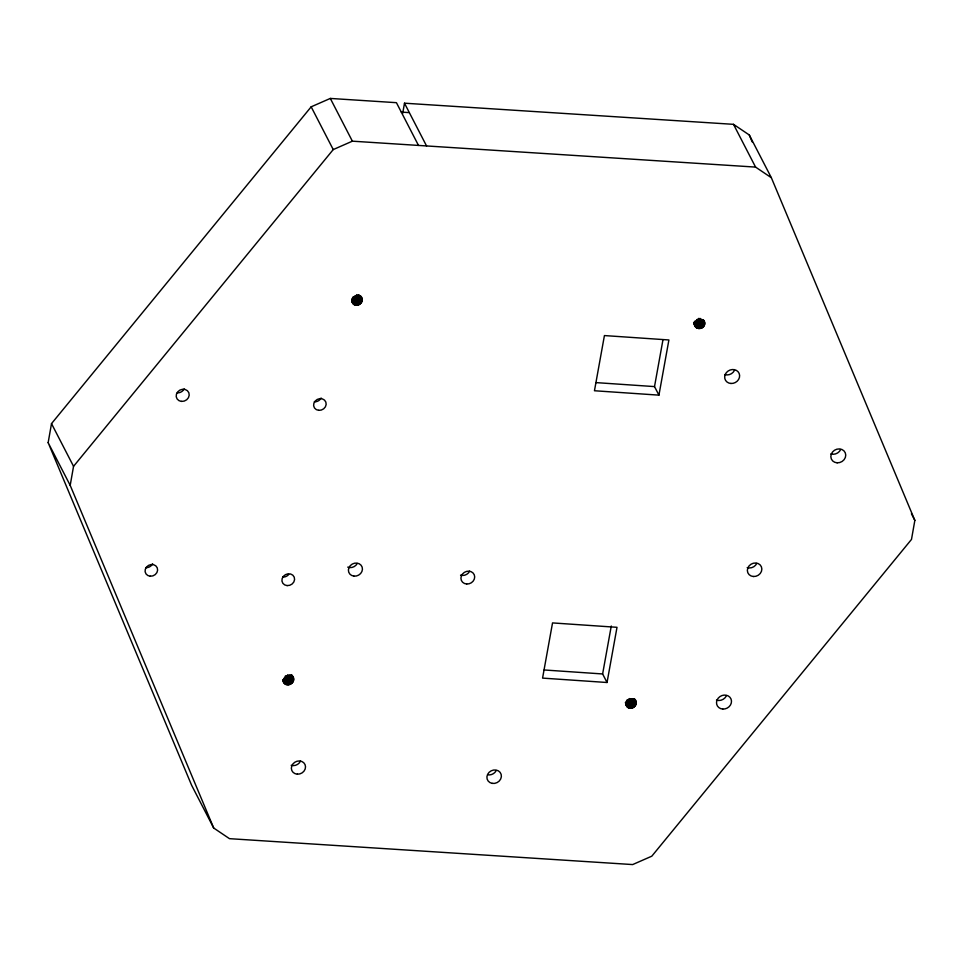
<?xml version="1.0" encoding="UTF-8"?>
<svg xmlns="http://www.w3.org/2000/svg" width="963" height="963" viewBox="0 0 963 963"><rect width="100%" height="100%" fill="white"/><g stroke="black" fill="none" stroke-linecap="round" stroke-linejoin="round"><path stroke-width="1.44" d="M361.907 298.422C359.163 292.186 348.762 298.169 352.952 303.634C357.502 308.774 365.808 300.913 360.644 295.99M635.917 701.449C633.173 695.202 622.76 701.184 626.949 706.649C631.511 711.789 639.805 703.929 634.653 699.006M704.627 324.591C706.204 318.211 695.864 317.309 694.744 323.135C693.155 329.515 703.508 330.417 704.627 324.591L702.111 319.704M48.15 442.655L51.508 423.624L311.169 106.821L330.309 98.431L396.431 102.68L418.496 145.425L755.57 167.093L771.351 177.722L914.85 520.393L911.492 539.424L651.807 856.179L632.667 864.569L229.483 838.665L213.702 828.024L191.625 785.278L48.15 442.655L70.191 485.364L213.702 828.024M70.191 485.364L73.549 466.333L333.234 149.578L352.374 141.176L418.496 145.425M402.69 113.441L404.496 103.197L733.505 124.335L749.286 134.976L771.351 177.722M282.785 680.347C284.867 689.965 298.843 681.9 291.801 675.111M607.039 682.502L617.006 627.31L552.533 622.917L542.566 678.108L607.039 682.502L602.621 673.956L611.276 626.022M658.933 395.143L668.9 339.963L604.427 335.569L594.46 390.749L658.933 395.143L654.515 386.596L662.905 340.12M401.294 112.081L409.347 112.635L426.561 145.967M596.049 382.612L654.515 386.596M544.155 669.971L602.621 673.956M293.065 677.555C289.935 672.427 281.015 677.519 284.049 682.791M695.96 321.281L699.752 328.6M694.636 321.245L698.428 328.576M694.034 322.124L697.188 328.227M693.601 322.689L696.117 327.576M694.034 324.242L695.298 326.674M284.579 677.603L288.358 684.922M283.892 678.734L287.046 684.837M283.315 679.541L285.842 684.428M282.917 680.071L284.807 683.73M733.505 124.335L755.57 167.093M911.407 513.712L914.85 520.393M703.339 319.692L704.591 322.136M702.894 319.68L704.784 323.351M700.354 318.452L704.134 325.783M698.933 318.296L703.339 326.842M702.292 327.709L697.874 319.162L696.658 319.764L701.064 328.299M330.309 98.431L352.374 141.176M634.316 698.957L636.206 702.629M633.63 698.982L636.158 703.869M632.607 698.982L635.761 705.085M631.271 698.873L635.05 706.204M634.075 707.131L629.658 698.584L628.478 699.27L632.896 707.817M627.178 699.656L631.596 708.214M626.48 700.956L630.259 708.287M625.83 701.931L628.983 708.034M625.336 702.593L627.864 707.468M625.685 704.206L626.949 706.649M311.169 106.821L333.234 149.578M360.318 295.942L362.208 299.613M359.006 294.75L362.16 300.853M357.983 294.738L361.763 302.069M356.635 294.63L361.053 303.189M360.066 304.115L355.66 295.569L354.48 296.255L358.898 304.802M353.18 296.64L357.586 305.199M352.482 297.94L356.262 305.271M351.832 298.903L354.986 305.018M351.964 300.793L353.854 304.452M351.688 301.19L352.952 303.634M291.633 675.003L293.522 678.674M291.127 675.003L293.643 679.89M290.284 675.027L293.426 681.13M289.093 674.979L292.872 682.298M287.612 674.786L292.018 683.333M290.934 684.139L286.529 675.605L285.277 676.146L289.682 684.693M51.508 423.624L73.549 466.333M404.496 103.197L409.347 112.635M749.286 134.976L752.187 141.91M300.516 761.059A7.247 6.44 -27.3 0 1 291.187 765.308M726.403 695.804A7.668 6.813 -27.3 0 1 716.472 700.137M288.695 574.502A6.5 5.766 -27.3 0 1 282.725 577.054M184.198 388.835A6.681 5.934 -27.3 0 1 177.132 392.856M152.636 563.728A6.428 5.706 -27.3 0 1 145.87 567.652M357.225 563.548A7.186 6.38 -27.3 0 1 347.727 567.123M734.564 370.201A7.656 6.801 -27.3 0 1 724.658 374.583M321.124 397.996A6.428 5.706 -27.3 0 1 314.263 401.776M840.699 449.504A7.632 6.777 -27.3 0 1 830.864 453.922M495.993 771.002A7.415 6.585 -27.3 0 1 487.808 774.83M469.655 571.131A7.042 6.26 -27.3 0 1 460.543 575.128M756.798 563.379A7.415 6.585 -27.3 0 1 747.204 567.616M297.386 774.18A7.247 6.44 -27.3 0 0 305.03 764.562A7.247 6.44 -27.3 0 0 292.884 763.972A7.247 6.44 -27.3 0 0 297.386 774.18M722.756 709.057A7.668 6.813 -27.3 0 0 731.025 699.006A7.668 6.813 -27.3 0 0 718.217 698.163A7.668 6.813 -27.3 0 0 722.756 709.057M753.427 576.512A7.415 6.585 -27.3 0 0 761.384 566.762A7.415 6.585 -27.3 0 0 748.985 566.003A7.415 6.585 -27.3 0 0 753.427 576.512M492.225 783.376A7.415 6.585 -27.3 0 0 501.157 774.372A7.415 6.585 -27.3 0 0 489.048 772.374A7.415 6.585 -27.3 0 0 492.225 783.376M287.143 585.6A6.5 5.766 -27.3 0 0 294.221 577.138A6.5 5.766 -27.3 0 0 283.387 576.331A6.5 5.766 -27.3 0 0 287.143 585.6M150.288 576.211A6.428 5.706 -27.3 0 0 157.234 567.797A6.428 5.706 -27.3 0 0 146.508 567.063A6.428 5.706 -27.3 0 0 150.288 576.211M466.67 584.011A7.042 6.26 -27.3 0 0 474.253 574.767A7.042 6.26 -27.3 0 0 462.493 573.996A7.042 6.26 -27.3 0 0 466.67 584.011M353.866 576.115A7.186 6.38 -27.3 0 0 362.136 567.075A7.186 6.38 -27.3 0 0 350.279 565.63A7.186 6.38 -27.3 0 0 353.866 576.115M181.538 401.402A6.681 5.934 -27.3 0 0 188.844 392.723A6.681 5.934 -27.3 0 0 177.71 391.857A6.681 5.934 -27.3 0 0 181.538 401.402M318.681 410.334A6.428 5.706 -27.3 0 0 325.843 402.065A6.428 5.706 -27.3 0 0 315.154 401.077A6.428 5.706 -27.3 0 0 318.681 410.334M730.941 383.479A7.656 6.801 -27.3 0 0 739.151 373.415A7.656 6.801 -27.3 0 0 726.355 372.633A7.656 6.801 -27.3 0 0 730.941 383.479M837.148 462.818A7.632 6.777 -27.3 0 0 845.249 452.742A7.632 6.777 -27.3 0 0 832.489 452.032A7.632 6.777 -27.3 0 0 837.148 462.818"/></g></svg>
